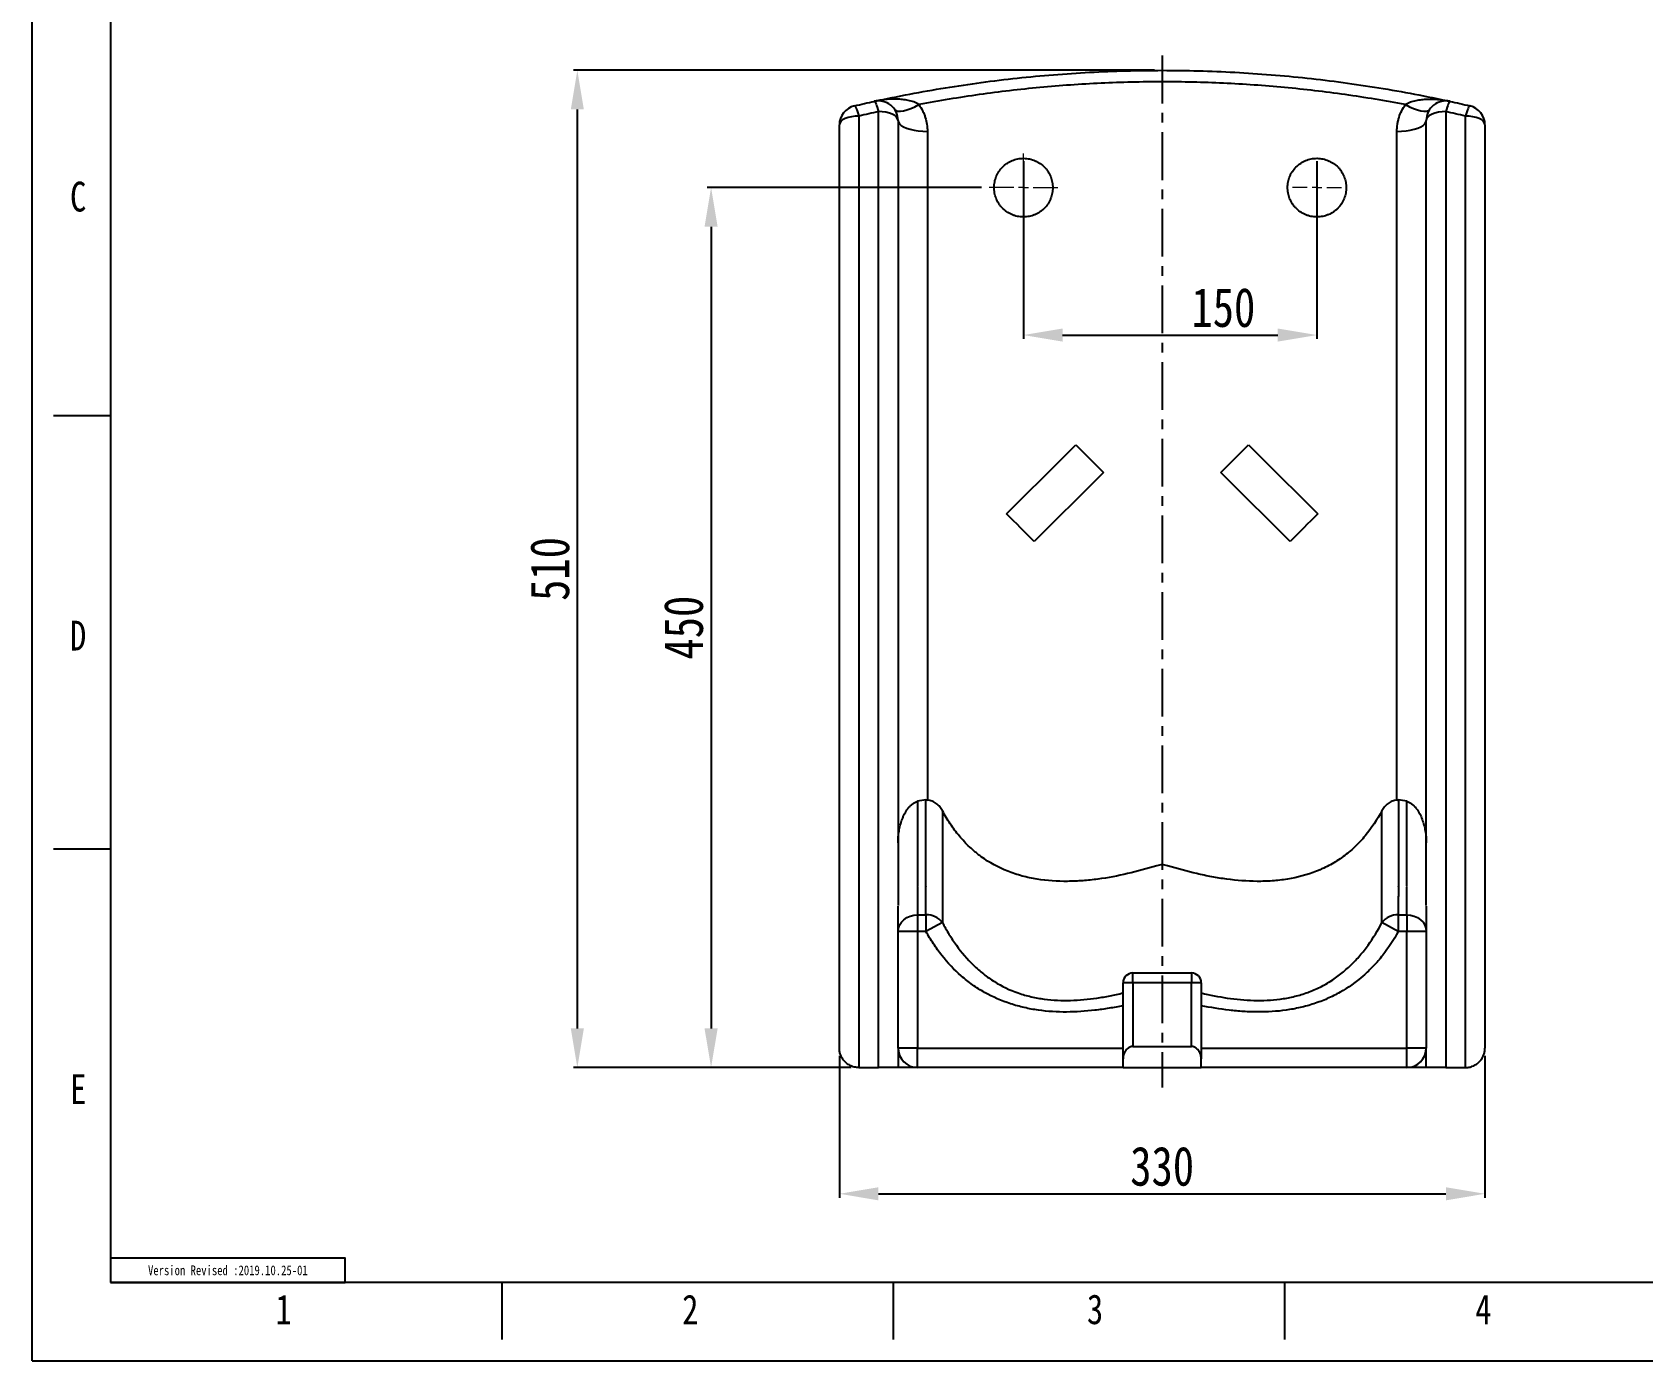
# Model space of a CAD drawing. Header units: millimetres. Extents: x 2895 to 3735, y -389 to 205.
# Drawn here: x 2895.3 to 3306.9, y -389.1 to -49.4 of the extents above; entities that cross this region are included whole.
import ezdxf

# ---------------------------------------------------------------- set-up
doc = ezdxf.new("R2010")
doc.units = ezdxf.units.MM
doc.header["$LTSCALE"] = 32.67
doc.header["$PDMODE"] = 3
doc.header["$PDSIZE"] = 0.3
doc.linetypes.add('CENTER', pattern=[0.6, 0.375, -0.075, 0.075, -0.075])
doc.layers.get('0').update_dxf_attribs({"linetype": 'CONTINUOUS'})
doc.layers.get('Defpoints').update_dxf_attribs({"linetype": 'CONTINUOUS'})
for name, color, linetype in [('______', 1, 'CENTER'), ('FORM', 7, 'CONTINUOUS'), ('TEXT', 2, 'CONTINUOUS')]:
    doc.layers.add(name, color=color, linetype=linetype)
doc.styles.get("Standard").update_dxf_attribs({"font": 'txt', "width": 0.8})
doc.dimstyles.new('DIMSTYLE_1', dxfattribs={"dimtxt": 3.5, "dimasz": 3.5, "dimexe": 1, "dimexo": 1, "dimgap": 1, "dimtad": 1, "dimzin": 0, "dimdsep": 46, "dimtxsty": 'Standard', "dimcen": 0, "dimclrd": 5, "dimclre": 5, "dimazin": 0, "dimtp": 0.3, "dimtm": 0.3, "dimtfac": 1, "dimtofl": 0, "dimtmove": 0, "dimatfit": 3, "dimfxl": 0, "dimtolj": 1, "dimtzin": 0, "dimarcsym": 0})

# ---------------------------------------------------------------- blocks, each defined once
blk = doc.blocks.new('SW_CENTERMARKSYMBOL_0')
at = {"color": 0, "linetype": 'Continuous', "lineweight": 0}
for p, q in [((0, 0.5), (0, 1.25)), ((-0.5, 0), (-1.25, 0)), ((0, 0), (-0.25, 0)), ((0, 0), (0, 0.25)), ((0, 0), (0, -0.25)), ((0, 0), (0.25, 0)), ((0.5, 0), (1.25, 0)), ((0, -0.5), (0, -1.25))]:
    blk.add_line(p, q, dxfattribs=at)
blk = doc.blocks.new('SW_CENTERMARKSYMBOL_1')
at = {"color": 0, "linetype": 'Continuous', "lineweight": 0}
for p, q in [((0, 0.5), (0, 1.75)), ((-0.5, 0), (-1.75, 0)), ((0, 0), (-0.25, 0)), ((0, 0), (0, 0.25)), ((0, 0), (0, -0.25)), ((0, 0), (0.25, 0)), ((0.5, 0), (1.75, 0)), ((0, -0.5), (0, -1.75))]:
    blk.add_line(p, q, dxfattribs=at)
blk = doc.blocks.new('*D209')
at = {"color": 3, "lineweight": -2}
for p, q in [((3182.07, -59.14), (3033.61, -59.14)), ((3034.61, -304.14), (3034.61, -69.14)), ((3104.57, -314.14), (3033.61, -314.14))]:
    blk.add_line(p, q, dxfattribs=at)
at = {"color": 3}
for points in [[(3032.94, -69.14), (3036.28, -69.14), (3034.61, -59.14)], [(3032.94, -304.14), (3036.28, -304.14), (3034.61, -314.14)]]:
    blk.add_solid(points, dxfattribs=at)
at = {"layer": 'Defpoints', "color": 0}
for p in [(3034.61, -59.14), (3184.07, -59.14), (3106.57, -314.14)]:
    blk.add_point(p, dxfattribs=at)
at = {"color": 3, "insert": (3027.61, -186.64), "char_height": 10, "attachment_point": 5, "rotation": 90}
blk.add_mtext('\\A1;510', dxfattribs=at)
blk = doc.blocks.new('*D210')
at = {"color": 3, "lineweight": -2}
for p, q in [((3101.57, -311.14), (3101.57, -347.41)), ((3266.57, -311.14), (3266.57, -347.41)), ((3111.57, -346.41), (3256.57, -346.41))]:
    blk.add_line(p, q, dxfattribs=at)
at = {"color": 3}
for points in [[(3111.57, -344.74), (3111.57, -348.08), (3101.57, -346.41)], [(3256.57, -344.74), (3256.57, -348.08), (3266.57, -346.41)]]:
    blk.add_solid(points, dxfattribs=at)
at = {"layer": 'Defpoints', "color": 0}
for p in [(3101.57, -309.14), (3266.57, -309.14), (3266.57, -346.41)]:
    blk.add_point(p, dxfattribs=at)
at = {"color": 3, "insert": (3184.07, -339.41), "char_height": 10, "attachment_point": 5}
blk.add_mtext('\\A1;330', dxfattribs=at)
blk = doc.blocks.new('*D212')
at = {"color": 3, "lineweight": -2}
for p, q in [((3148.62, -82.39), (3148.62, -127.83)), ((3223.62, -82.39), (3223.62, -127.83)), ((3158.62, -126.83), (3213.62, -126.83))]:
    blk.add_line(p, q, dxfattribs=at)
at = {"color": 3}
for points in [[(3158.62, -125.16), (3158.62, -128.5), (3148.62, -126.83)], [(3213.62, -125.16), (3213.62, -128.5), (3223.62, -126.83)]]:
    blk.add_solid(points, dxfattribs=at)
at = {"layer": 'Defpoints', "color": 0}
for p in [(3148.62, -80.39), (3223.62, -80.39), (3223.62, -126.83)]:
    blk.add_point(p, dxfattribs=at)
at = {"color": 3, "insert": (3199.71, -119.83), "char_height": 10, "attachment_point": 5}
blk.add_mtext('\\A1;150', dxfattribs=at)
blk = doc.blocks.new('*D213')
at = {"color": 3, "lineweight": -2}
for p, q in [((3137.87, -89.14), (3067.79, -89.14)), ((3068.79, -99.14), (3068.79, -304.14)), ((3104.57, -314.14), (3067.79, -314.14))]:
    blk.add_line(p, q, dxfattribs=at)
at = {"color": 3}
for points in [[(3067.12, -99.14), (3070.46, -99.14), (3068.79, -89.14)], [(3067.12, -304.14), (3070.46, -304.14), (3068.79, -314.14)]]:
    blk.add_solid(points, dxfattribs=at)
at = {"layer": 'Defpoints', "color": 0}
for p in [(3139.87, -89.14), (3068.79, -314.14), (3106.57, -314.14)]:
    blk.add_point(p, dxfattribs=at)
at = {"color": 3, "insert": (3061.79, -201.64), "char_height": 10, "attachment_point": 5, "rotation": 90}
blk.add_mtext('\\A1;450', dxfattribs=at)

msp = doc.modelspace()

# ---------------------------------------------------------------- linework, layer by layer
at = {"color": 7, "linetype": 'Continuous'}
for p, q in [((2895.3, -389.11), (2895.3, 204.89)), ((2915.3, 184.89), (2915.3, -369.11)), ((2915.3, -147.51), (2900.76, -147.51)), ((2915.3, -258.31), (2900.76, -258.31)), ((3015.3, -369.11), (3015.3, -383.65)), ((3115.3, -369.11), (3115.3, -383.65)), ((3215.3, -369.11), (3215.3, -383.65)), ((2895.3, -389.11), (3735.3, -389.11))]:
    msp.add_line(p, q, dxfattribs=at)
at = {"color": 7, "linetype": 'Continuous', "lineweight": 25}
for p, q in [((3111.57, -314.14), (3111.57, -69.7)), ((3256.57, -69.7), (3256.57, -314.14)), ((3101.57, -309.14), (3101.57, -73.08)), ((3106.57, -70.84), (3106.57, -314.14)), ((3116.57, -71.95), (3116.57, -272.7)), ((3251.57, -272.69), (3251.57, -71.95)), ((3261.57, -314.14), (3261.57, -70.84)), ((3266.57, -73.08), (3266.57, -309.14)), ((3121.57, -275.08), (3121.57, -279.35)), ((3121.57, -275.08), (3123.71, -275.08)), ((3123.71, -275.08), (3123.71, -279.35)), ((3244.42, -275.08), (3246.57, -275.08)), ((3244.42, -275.08), (3244.42, -279.35)), ((3246.57, -275.08), (3246.57, -279.35)), ((3121.57, -279.35), (3116.57, -279.35)), ((3116.57, -309.14), (3116.57, -279.35)), ((3123.71, -279.35), (3121.57, -279.35)), ((3121.57, -279.35), (3121.57, -309.14)), ((3127.91, -277.04), (3123.71, -279.35)), ((3244.42, -279.35), (3240.22, -277.04)), ((3246.57, -279.35), (3244.42, -279.35)), ((3251.57, -279.35), (3246.57, -279.35)), ((3246.57, -309.14), (3246.57, -279.35)), ((3251.57, -279.35), (3251.57, -309.14)), ((3176.57, -292.45), (3176.57, -289.95)), ((3176.57, -289.95), (3191.57, -289.95)), ((3191.57, -289.95), (3191.57, -292.45)), ((3174.07, -311.89), (3174.07, -292.45)), ((3176.57, -292.45), (3174.07, -292.45)), ((3191.57, -292.45), (3176.57, -292.45)), ((3176.57, -292.45), (3176.57, -308.75)), ((3194.07, -292.45), (3191.57, -292.45)), ((3191.57, -308.75), (3191.57, -292.45)), ((3194.07, -292.45), (3194.07, -311.89)), ((3121.57, -309.14), (3116.57, -309.14)), ((3116.57, -309.14), (3116.57, -314.14)), ((3121.57, -314.14), (3121.57, -309.14)), ((3121.57, -309.14), (3174.07, -309.14)), ((3174.07, -314.14), (3174.07, -311.89)), ((3176.57, -308.75), (3191.57, -308.75)), ((3194.07, -309.14), (3246.57, -309.14)), ((3194.07, -314.14), (3194.07, -311.89)), ((3251.57, -309.14), (3246.57, -309.14)), ((3246.57, -314.14), (3246.57, -309.14)), ((3251.57, -314.14), (3251.57, -309.14)), ((3106.57, -314.14), (3111.57, -314.14)), ((3174.07, -314.14), (3121.57, -314.14)), ((3174.07, -314.14), (3194.07, -314.14)), ((3246.57, -314.14), (3194.07, -314.14)), ((3256.57, -314.14), (3261.57, -314.14))]:
    msp.add_line(p, q, dxfattribs=at)
at = {"linetype": 'Continuous'}
msp.add_line((3715.3, -369.11), (2915.3, -369.11), dxfattribs=at)
at = {"color": 7, "linetype": 'Continuous', "lineweight": 25, "flags": 128}
for points in [[(3105.43, -68.21), (3105.52, -68.24), (3105.63, -68.37), (3105.75, -68.58), (3105.9, -68.89), (3106.05, -69.27), (3106.22, -69.73), (3106.39, -70.26), (3106.57, -70.84)], [(3110.5, -67.07), (3110.59, -67.1), (3110.69, -67.22), (3110.81, -67.44), (3110.94, -67.75), (3111.09, -68.13), (3111.24, -68.59), (3111.4, -69.12), (3111.57, -69.7)], [(3116.57, -71.95), (3116.47, -71.51), (3116.19, -71.09), (3115.73, -70.7), (3115.1, -70.36), (3114.35, -70.08), (3113.48, -69.87), (3112.54, -69.74), (3111.57, -69.7)], [(3115.7, -69.14), (3116.03, -69.43), (3116.52, -69.59), (3117.16, -69.62), (3117.94, -69.52), (3118.83, -69.28), (3119.81, -68.93), (3120.84, -68.46), (3121.91, -67.89)], [(3246.23, -67.89), (3247.29, -68.46), (3248.33, -68.93), (3249.31, -69.28), (3250.2, -69.52), (3250.97, -69.62), (3251.62, -69.59), (3252.11, -69.43), (3252.43, -69.14)], [(3256.57, -69.7), (3255.59, -69.74), (3254.65, -69.87), (3253.79, -70.08), (3253.03, -70.36), (3252.41, -70.7), (3251.95, -71.09), (3251.66, -71.51), (3251.57, -71.95)], [(3257.63, -67.07), (3257.55, -67.1), (3257.45, -67.22), (3257.33, -67.44), (3257.2, -67.75), (3257.05, -68.13), (3256.89, -68.59), (3256.73, -69.12), (3256.57, -69.7)], [(3262.71, -68.21), (3262.62, -68.24), (3262.51, -68.37), (3262.38, -68.58), (3262.24, -68.89), (3262.08, -69.27), (3261.92, -69.73), (3261.74, -70.26), (3261.57, -70.84)], [(3106.57, -70.84), (3105.59, -70.88), (3104.65, -71.01), (3103.79, -71.21), (3103.03, -71.49), (3102.41, -71.83), (3101.95, -72.22), (3101.66, -72.64), (3101.57, -73.08)], [(3116.57, -71.95), (3116.66, -72.39), (3116.93, -72.82), (3117.39, -73.23), (3118, -73.6), (3118.76, -73.94), (3119.66, -74.22), (3120.66, -74.45), (3121.75, -74.62), (3122.89, -74.73), (3124.07, -74.76)], [(3244.07, -74.76), (3245.24, -74.73), (3246.39, -74.62), (3247.47, -74.45), (3248.48, -74.22), (3249.37, -73.94), (3250.14, -73.6), (3250.75, -73.23), (3251.2, -72.82), (3251.48, -72.39), (3251.57, -71.95)], [(3266.57, -73.08), (3266.47, -72.64), (3266.19, -72.22), (3265.73, -71.83), (3265.1, -71.49), (3264.35, -71.21), (3263.48, -71.01), (3262.54, -70.88), (3261.57, -70.84)], [(3116.57, -279.35), (3116.66, -278.52), (3116.95, -277.72), (3117.41, -276.98), (3118.03, -276.33), (3118.79, -275.8), (3119.65, -275.41), (3120.59, -275.16), (3121.57, -275.08)], [(3246.57, -275.08), (3247.54, -275.16), (3248.48, -275.41), (3249.35, -275.8), (3250.1, -276.33), (3250.73, -276.98), (3251.19, -277.72), (3251.47, -278.52), (3251.57, -279.35)]]:
    msp.add_lwpolyline(points, dxfattribs=at)
at = {"color": 7, "linetype": 'Continuous', "lineweight": 25}
for centre, radius, start, end in [((3106.57, -73.08), 5, 103.1636, 180), ((3111.57, -71.95), 5, 0, 102.3005), ((3256.57, -71.95), 5, 77.6995, 180), ((3261.57, -73.08), 5, 0, 76.8364), ((3123.82, -280.33), 5.25, 38.8408, 91.2131), ((3244.31, -280.33), 5.25, 88.7869, 141.1592), ((3176.57, -292.45), 2.5, 90, 180), ((3191.57, -292.45), 2.5, 0, 90), ((3121.57, -309.14), 5, 180, 270), ((3246.57, -309.14), 5, 270, 0)]:
    msp.add_arc(centre, radius, start, end, dxfattribs=at)
for points, knots in [([(3110.5, -67.07), (3116.53, -65.75), (3122.59, -64.6), (3131.74, -63.11), (3134.79, -62.66), (3140.91, -61.83), (3147.04, -61.09), (3153.2, -60.51), (3159.36, -60.01), (3162.45, -59.8), (3171.72, -59.3), (3177.9, -59.14), (3187.18, -59.14), (3190.27, -59.18), (3196.45, -59.35), (3199.55, -59.47), (3208.81, -59.97), (3214.97, -60.47), (3227.24, -61.79), (3233.35, -62.62), (3242.49, -64.1), (3245.53, -64.64), (3251.6, -65.79), (3254.62, -66.41), (3257.63, -67.07)], [0, 0, 0, 0, 0.125, 0.125, 0.1875, 0.1875, 0.25, 0.3125, 0.3125, 0.375, 0.375, 0.5, 0.5, 0.5625, 0.5625, 0.625, 0.625, 0.75, 0.75, 0.875, 0.875, 0.9375, 0.9375, 1, 1, 1, 1]), ([(3246.23, -67.89), (3243.67, -67.41), (3241.11, -66.95), (3235.97, -66.11), (3233.4, -65.72), (3225.68, -64.63), (3220.51, -64.02), (3210.14, -63.05), (3204.95, -62.69), (3197.12, -62.32), (3194.52, -62.23), (3189.3, -62.11), (3186.69, -62.08), (3178.87, -62.08), (3173.66, -62.2), (3165.84, -62.56), (3163.23, -62.71), (3158.03, -63.08), (3155.43, -63.29), (3147.65, -64.02), (3142.48, -64.63), (3132.16, -66.08), (3127.02, -66.92), (3121.91, -67.89)], [0, 0, 0, 0, 0.0625, 0.0625, 0.125, 0.125, 0.25, 0.25, 0.375, 0.375, 0.4375, 0.4375, 0.5, 0.5, 0.625, 0.625, 0.6875, 0.6875, 0.75, 0.75, 0.875, 0.875, 1, 1, 1, 1]), ([(3121.91, -67.89), (3121.7, -67.75), (3121.48, -67.63), (3121.04, -67.42), (3120.81, -67.32), (3120.35, -67.15), (3120.12, -67.08), (3119.65, -66.94), (3119.41, -66.89), (3118.69, -66.73), (3118.21, -66.66), (3117.24, -66.55), (3116.76, -66.52), (3115.79, -66.49), (3115.3, -66.49), (3114.33, -66.53), (3113.85, -66.56), (3112.89, -66.66), (3112.41, -66.72), (3111.69, -66.83), (3111.45, -66.88), (3111.1, -66.94), (3110.98, -66.97), (3110.74, -67.01), (3110.62, -67.04), (3110.5, -67.07)], [0, 0, 0, 0, 0.0625, 0.0625, 0.125, 0.125, 0.1875, 0.1875, 0.25, 0.25, 0.375, 0.375, 0.5, 0.5, 0.625, 0.625, 0.75, 0.75, 0.875, 0.875, 0.9375, 0.9375, 0.96875, 0.96875, 1, 1, 1, 1]), ([(3121.91, -67.89), (3122.26, -68.4), (3122.57, -68.93), (3122.98, -69.76), (3123.1, -70.04), (3123.33, -70.61), (3123.43, -70.9), (3123.7, -71.77), (3123.84, -72.35), (3124.02, -73.54), (3124.07, -74.15), (3124.07, -74.76)], [0, 0, 0, 0, 0.25, 0.25, 0.375, 0.375, 0.5, 0.5, 0.75, 0.75, 1, 1, 1, 1]), ([(3244.07, -74.76), (3244.07, -74.15), (3244.11, -73.54), (3244.25, -72.64), (3244.31, -72.34), (3244.45, -71.75), (3244.53, -71.45), (3244.8, -70.58), (3245.03, -70.02), (3245.56, -68.93), (3245.87, -68.4), (3246.23, -67.89)], [0, 0, 0, 0, 0.25, 0.25, 0.375, 0.375, 0.5, 0.5, 0.75, 0.75, 1, 1, 1, 1]), ([(3246.23, -67.89), (3246.44, -67.75), (3246.66, -67.63), (3247.1, -67.42), (3247.33, -67.32), (3247.79, -67.15), (3248.02, -67.08), (3248.49, -66.94), (3248.73, -66.89), (3249.45, -66.73), (3249.93, -66.66), (3250.89, -66.55), (3251.38, -66.52), (3252.35, -66.49), (3252.83, -66.49), (3253.8, -66.53), (3254.28, -66.56), (3255.25, -66.66), (3255.73, -66.72), (3256.44, -66.83), (3256.68, -66.88), (3257.04, -66.94), (3257.16, -66.97), (3257.4, -67.01), (3257.52, -67.04), (3257.63, -67.07)], [0, 0, 0, 0, 0.0625, 0.0625, 0.125, 0.125, 0.1875, 0.1875, 0.25, 0.25, 0.375, 0.375, 0.5, 0.5, 0.625, 0.625, 0.75, 0.75, 0.875, 0.875, 0.9375, 0.9375, 0.96875, 0.96875, 1, 1, 1, 1]), ([(3124.07, -74.76), (3124.07, -77.42), (3124.07, -90.57), (3124.07, -114.78), (3124.07, -147.85), (3124.07, -181.44), (3124.07, -214.2), (3124.07, -235.6), (3124.07, -245.72)], [0.261479, 0.261479, 0.261479, 0.261479, 0.2933367, 0.4183367, 0.5433367, 0.6683367, 0.7933367, 0.9068577, 0.9068577, 0.9068577, 0.9068577]), ([(3244.07, -245.72), (3244.07, -235.6), (3244.07, -214.2), (3244.07, -181.44), (3244.07, -147.85), (3244.07, -114.78), (3244.07, -90.57), (3244.07, -77.42), (3244.07, -74.76)], [0.261479, 0.261479, 0.261479, 0.261479, 0.375, 0.5, 0.625, 0.75, 0.875, 0.9068577, 0.9068577, 0.9068577, 0.9068577]), ([(3156.12, -89.14), (3156.12, -88.66), (3156.07, -88.18), (3155.94, -87.49), (3155.88, -87.25), (3155.75, -86.8), (3155.67, -86.57), (3155.4, -85.9), (3155.18, -85.47), (3154.79, -84.87), (3154.65, -84.67), (3154.35, -84.29), (3154.18, -84.1), (3153.67, -83.57), (3153.3, -83.26), (3152.69, -82.84), (3152.48, -82.71), (3152.05, -82.46), (3151.82, -82.35), (3151.13, -82.05), (3150.66, -81.9), (3149.92, -81.75), (3149.66, -81.71), (3149.16, -81.65), (3148.66, -81.63), (3148.15, -81.65), (3147.65, -81.7), (3147.4, -81.73), (3146.65, -81.88), (3146.17, -82.03), (3145.48, -82.32), (3145.25, -82.43), (3144.81, -82.67), (3144.6, -82.8), (3143.99, -83.22), (3143.61, -83.53), (3142.92, -84.24), (3142.62, -84.62), (3142.22, -85.22), (3142.1, -85.43), (3141.87, -85.85), (3141.77, -86.08), (3141.5, -86.74), (3141.36, -87.2), (3141.22, -87.9), (3141.18, -88.14), (3141.13, -88.61), (3141.12, -88.85), (3141.12, -89.57), (3141.16, -90.04), (3141.29, -90.75), (3141.35, -90.98), (3141.48, -91.44), (3141.56, -91.67), (3141.82, -92.34), (3142.04, -92.77), (3142.43, -93.39), (3142.58, -93.59), (3142.88, -93.97), (3143.04, -94.16), (3143.55, -94.68), (3143.92, -95.01), (3144.75, -95.58), (3145.18, -95.82), (3145.87, -96.12), (3146.1, -96.21), (3146.58, -96.36), (3146.83, -96.43), (3147.57, -96.58), (3148.07, -96.64), (3148.83, -96.64), (3149.09, -96.63), (3149.59, -96.58), (3149.84, -96.54), (3150.34, -96.44), (3150.58, -96.38), (3151.06, -96.24), (3151.3, -96.15), (3152, -95.85), (3152.43, -95.62), (3153.05, -95.2), (3153.25, -95.05), (3153.63, -94.73), (3153.81, -94.56), (3154.33, -94.03), (3154.63, -93.65), (3155.03, -93.04), (3155.16, -92.82), (3155.38, -92.39), (3155.48, -92.17), (3155.66, -91.73), (3155.74, -91.5), (3155.88, -91.04), (3155.94, -90.81), (3156.07, -90.1), (3156.12, -89.62), (3156.12, -89.14)], [0, 0, 0, 0, 0.03125, 0.03125, 0.046875, 0.046875, 0.0625, 0.0625, 0.09375, 0.09375, 0.109375, 0.109375, 0.125, 0.125, 0.15625, 0.15625, 0.171875, 0.171875, 0.1875, 0.1875, 0.21875, 0.21875, 0.234375, 0.234375, 0.25, 0.265625, 0.265625, 0.28125, 0.28125, 0.3125, 0.3125, 0.328125, 0.328125, 0.34375, 0.34375, 0.375, 0.375, 0.40625, 0.40625, 0.421875, 0.421875, 0.4375, 0.4375, 0.46875, 0.46875, 0.484375, 0.484375, 0.5, 0.5, 0.53125, 0.53125, 0.546875, 0.546875, 0.5625, 0.5625, 0.59375, 0.59375, 0.609375, 0.609375, 0.625, 0.625, 0.65625, 0.65625, 0.6875, 0.6875, 0.703125, 0.703125, 0.71875, 0.71875, 0.75, 0.75, 0.765625, 0.765625, 0.78125, 0.78125, 0.796875, 0.796875, 0.8125, 0.8125, 0.84375, 0.84375, 0.859375, 0.859375, 0.875, 0.875, 0.90625, 0.90625, 0.921875, 0.921875, 0.9375, 0.9375, 0.953125, 0.953125, 0.96875, 0.96875, 1, 1, 1, 1]), ([(3231.12, -89.14), (3231.12, -88.66), (3231.07, -88.18), (3230.94, -87.49), (3230.88, -87.25), (3230.75, -86.8), (3230.67, -86.57), (3230.4, -85.9), (3230.18, -85.47), (3229.79, -84.87), (3229.65, -84.67), (3229.35, -84.29), (3229.18, -84.1), (3228.67, -83.57), (3228.3, -83.26), (3227.69, -82.84), (3227.48, -82.71), (3227.05, -82.46), (3226.82, -82.35), (3226.13, -82.05), (3225.66, -81.9), (3224.92, -81.75), (3224.66, -81.71), (3224.16, -81.65), (3223.66, -81.63), (3223.15, -81.65), (3222.65, -81.7), (3222.4, -81.73), (3221.65, -81.88), (3221.17, -82.03), (3220.48, -82.32), (3220.25, -82.43), (3219.81, -82.67), (3219.6, -82.8), (3218.99, -83.22), (3218.61, -83.53), (3217.92, -84.24), (3217.62, -84.62), (3217.22, -85.22), (3217.1, -85.43), (3216.87, -85.85), (3216.77, -86.08), (3216.5, -86.74), (3216.36, -87.2), (3216.22, -87.9), (3216.18, -88.14), (3216.13, -88.61), (3216.12, -88.85), (3216.12, -89.57), (3216.16, -90.04), (3216.29, -90.75), (3216.35, -90.98), (3216.48, -91.44), (3216.56, -91.67), (3216.82, -92.34), (3217.04, -92.77), (3217.43, -93.39), (3217.58, -93.59), (3217.88, -93.97), (3218.04, -94.16), (3218.55, -94.68), (3218.92, -95.01), (3219.75, -95.58), (3220.18, -95.82), (3220.87, -96.12), (3221.1, -96.21), (3221.58, -96.36), (3221.83, -96.43), (3222.57, -96.58), (3223.07, -96.64), (3223.83, -96.64), (3224.09, -96.63), (3224.59, -96.58), (3224.84, -96.54), (3225.34, -96.44), (3225.58, -96.38), (3226.06, -96.24), (3226.3, -96.15), (3227, -95.85), (3227.43, -95.62), (3228.05, -95.2), (3228.25, -95.05), (3228.63, -94.73), (3228.81, -94.56), (3229.33, -94.03), (3229.63, -93.65), (3230.03, -93.04), (3230.16, -92.82), (3230.38, -92.39), (3230.48, -92.17), (3230.66, -91.73), (3230.74, -91.5), (3230.88, -91.04), (3230.94, -90.81), (3231.07, -90.1), (3231.12, -89.62), (3231.12, -89.14)], [0, 0, 0, 0, 0.03125, 0.03125, 0.046875, 0.046875, 0.0625, 0.0625, 0.09375, 0.09375, 0.109375, 0.109375, 0.125, 0.125, 0.15625, 0.15625, 0.171875, 0.171875, 0.1875, 0.1875, 0.21875, 0.21875, 0.234375, 0.234375, 0.25, 0.265625, 0.265625, 0.28125, 0.28125, 0.3125, 0.3125, 0.328125, 0.328125, 0.34375, 0.34375, 0.375, 0.375, 0.40625, 0.40625, 0.421875, 0.421875, 0.4375, 0.4375, 0.46875, 0.46875, 0.484375, 0.484375, 0.5, 0.5, 0.53125, 0.53125, 0.546875, 0.546875, 0.5625, 0.5625, 0.59375, 0.59375, 0.609375, 0.609375, 0.625, 0.625, 0.65625, 0.65625, 0.6875, 0.6875, 0.703125, 0.703125, 0.71875, 0.71875, 0.75, 0.75, 0.765625, 0.765625, 0.78125, 0.78125, 0.796875, 0.796875, 0.8125, 0.8125, 0.84375, 0.84375, 0.859375, 0.859375, 0.875, 0.875, 0.90625, 0.90625, 0.921875, 0.921875, 0.9375, 0.9375, 0.953125, 0.953125, 0.96875, 0.96875, 1, 1, 1, 1]), ([(3116.57, -256.63), (3116.57, -256.57), (3116.57, -256.51), (3116.57, -256.38), (3116.57, -256.19), (3116.58, -256), (3116.6, -255.62), (3116.61, -255.37), (3116.68, -254.61), (3116.74, -254.11), (3116.91, -253.12), (3117.02, -252.63), (3117.28, -251.65), (3117.44, -251.16), (3117.71, -250.44), (3117.81, -250.2), (3118.02, -249.72), (3118.13, -249.49), (3118.49, -248.8), (3118.76, -248.36), (3119.23, -247.73), (3119.4, -247.53), (3119.76, -247.14), (3119.96, -246.96), (3120.37, -246.63), (3120.59, -246.47), (3121.06, -246.22), (3121.3, -246.11), (3121.57, -246.04)], [0, 0, 0, 0, 0.015625, 0.015625, 0.03125, 0.0625, 0.0625, 0.125, 0.125, 0.25, 0.25, 0.375, 0.375, 0.5, 0.5, 0.5625, 0.5625, 0.625, 0.625, 0.75, 0.75, 0.8125, 0.8125, 0.875, 0.875, 0.9375, 0.9375, 1, 1, 1, 1]), ([(3121.57, -246.04), (3121.57, -246.56), (3121.57, -248.81), (3121.57, -252.51), (3121.57, -256.34), (3121.57, -259.33), (3121.57, -261.64), (3121.57, -263.97), (3121.57, -266.12), (3121.57, -267.19), (3121.57, -267.7)], [0, 0, 0, 0, 0.04791, 0.206707, 0.365503, 0.474485, 0.583557, 0.69254, 0.851411, 1, 1, 1, 1]), ([(3123.69, -267.89), (3123.69, -267.52), (3123.69, -266.83), (3123.69, -265.3), (3123.69, -263.56), (3123.69, -261.29), (3123.69, -258.38), (3123.69, -254.69), (3123.69, -250.51), (3123.69, -247.31), (3123.69, -245.71)], [0, 0, 0, 0, 0.116362, 0.221862, 0.327448, 0.432947, 0.573001, 0.713054, 0.856527, 1, 1, 1, 1]), ([(3127.93, -248.47), (3127.73, -248.11), (3127.51, -247.77), (3127.11, -247.3), (3126.97, -247.15), (3126.67, -246.86), (3126.51, -246.73), (3126.01, -246.36), (3125.66, -246.16), (3125.08, -245.93), (3124.88, -245.87), (3124.48, -245.77), (3124.27, -245.74), (3124.07, -245.72)], [0, 0, 0, 0, 0.25, 0.25, 0.375, 0.375, 0.5, 0.5, 0.75, 0.75, 0.875, 0.875, 1, 1, 1, 1]), ([(3244.07, -245.72), (3243.86, -245.74), (3243.66, -245.77), (3243.26, -245.87), (3243.06, -245.93), (3242.48, -246.16), (3242.13, -246.36), (3241.63, -246.73), (3241.47, -246.86), (3241.17, -247.15), (3241.03, -247.3), (3240.77, -247.61), (3240.64, -247.77), (3240.41, -248.12), (3240.3, -248.29), (3240.21, -248.47)], [0, 0, 0, 0, 0.125, 0.125, 0.25, 0.25, 0.5, 0.5, 0.625, 0.625, 0.75, 0.75, 0.875, 0.875, 1, 1, 1, 1]), ([(3244.45, -245.71), (3244.45, -247.27), (3244.45, -250.4), (3244.45, -254.56), (3244.45, -258.31), (3244.45, -261.63), (3244.45, -264.46), (3244.45, -266.44), (3244.45, -267.52), (3244.45, -267.84), (3244.45, -267.87)], [0, 0, 0, 0, 0.140895, 0.281791, 0.426135, 0.57048, 0.725202, 0.879925, 0.986064, 1, 1, 1, 1]), ([(3246.57, -246.04), (3246.7, -246.08), (3246.83, -246.12), (3247.08, -246.22), (3247.2, -246.28), (3247.55, -246.48), (3247.77, -246.63), (3248.18, -246.96), (3248.37, -247.15), (3248.73, -247.53), (3248.9, -247.73), (3249.37, -248.35), (3249.64, -248.79), (3250.12, -249.71), (3250.33, -250.18), (3250.69, -251.14), (3250.84, -251.62), (3251.11, -252.6), (3251.22, -253.1), (3251.39, -254.1), (3251.46, -254.61), (3251.52, -255.37), (3251.54, -255.62), (3251.56, -256), (3251.56, -256.13), (3251.57, -256.38), (3251.57, -256.51), (3251.57, -256.63)], [0, 0, 0, 0, 0.03125, 0.03125, 0.0625, 0.0625, 0.125, 0.125, 0.1875, 0.1875, 0.25, 0.25, 0.375, 0.375, 0.5, 0.5, 0.625, 0.625, 0.75, 0.75, 0.875, 0.875, 0.9375, 0.9375, 0.96875, 0.96875, 1, 1, 1, 1]), ([(3246.57, -267.7), (3246.57, -267.22), (3246.57, -266.2), (3246.57, -263.82), (3246.57, -260.79), (3246.57, -257.53), (3246.57, -254.26), (3246.57, -251.15), (3246.57, -248.38), (3246.57, -246.62), (3246.57, -246.04)], [0, 0, 0, 0, 0.141819, 0.303479, 0.46207, 0.620658, 0.729492, 0.838417, 0.94725, 1, 1, 1, 1]), ([(3182.7, -262.52), (3180.23, -263.28), (3177.74, -263.97), (3172.72, -265.13), (3170.19, -265.6), (3166.35, -266.12), (3165.07, -266.26), (3163.13, -266.4), (3162.48, -266.44), (3161.18, -266.5), (3160.53, -266.51), (3157.27, -266.54), (3154.68, -266.38), (3151.48, -265.86), (3150.84, -265.74), (3149.57, -265.47), (3148.93, -265.32), (3147.04, -264.81), (3145.81, -264.4), (3142.22, -262.98), (3139.96, -261.76), (3137.59, -260.03), (3137.33, -259.83), (3136.82, -259.43), (3136.57, -259.23), (3135.82, -258.61), (3135.34, -258.18), (3133.94, -256.86), (3133.06, -255.92), (3131.82, -254.44), (3131.42, -253.93), (3130.65, -252.89), (3130.28, -252.36), (3129.2, -250.74), (3128.54, -249.62), (3127.93, -248.47)], [0, 0, 0, 0, 0.125, 0.125, 0.25, 0.25, 0.3125, 0.3125, 0.34375, 0.34375, 0.375, 0.375, 0.5, 0.5, 0.53125, 0.53125, 0.5625, 0.5625, 0.625, 0.625, 0.75, 0.75, 0.765625, 0.765625, 0.78125, 0.78125, 0.8125, 0.8125, 0.875, 0.875, 0.90625, 0.90625, 0.9375, 0.9375, 1, 1, 1, 1]), ([(3127.93, -248.47), (3127.93, -249.97), (3127.93, -252.97), (3127.93, -256.96), (3127.93, -260.56), (3127.93, -263.84), (3127.93, -266.68), (3127.93, -268.75), (3127.93, -270.13), (3127.93, -271.01), (3127.93, -271.59), (3127.93, -271.7), (3127.93, -271.75)], [0, 0, 0, 0, 0.105262, 0.210524, 0.318106, 0.425689, 0.547201, 0.668715, 0.752072, 0.835496, 0.918852, 1, 1, 1, 1]), ([(3240.21, -248.47), (3238.99, -250.76), (3237.58, -252.9), (3235.53, -255.37), (3235.11, -255.85), (3234.23, -256.8), (3233.77, -257.26), (3232.36, -258.6), (3231.37, -259.43), (3229.29, -260.94), (3228.21, -261.63), (3226.51, -262.57), (3225.93, -262.86), (3225.05, -263.28), (3224.75, -263.41), (3224.15, -263.67), (3223.85, -263.8), (3221.14, -264.88), (3218.64, -265.54), (3215.42, -266.06), (3214.77, -266.15), (3213.48, -266.3), (3212.83, -266.36), (3210.89, -266.49), (3209.6, -266.53), (3205.73, -266.5), (3203.16, -266.3), (3199.95, -265.87), (3199.31, -265.78), (3198.03, -265.57), (3197.39, -265.46), (3195.47, -265.11), (3194.2, -264.84), (3190.41, -263.97), (3187.91, -263.28), (3185.43, -262.52)], [0, 0, 0, 0, 0.125, 0.125, 0.15625, 0.15625, 0.1875, 0.1875, 0.25, 0.25, 0.3125, 0.3125, 0.34375, 0.34375, 0.359375, 0.359375, 0.375, 0.375, 0.5, 0.5, 0.53125, 0.53125, 0.5625, 0.5625, 0.625, 0.625, 0.75, 0.75, 0.78125, 0.78125, 0.8125, 0.8125, 0.875, 0.875, 1, 1, 1, 1]), ([(3240.21, -271.74), (3240.21, -271.7), (3240.21, -271.62), (3240.21, -270.88), (3240.21, -269.74), (3240.21, -268.15), (3240.21, -266.13), (3240.21, -263.63), (3240.21, -260.6), (3240.21, -257.01), (3240.21, -253.01), (3240.21, -249.99), (3240.21, -248.47)], [0, 0, 0, 0, 0.095949, 0.192773, 0.289928, 0.387194, 0.484348, 0.58117, 0.685737, 0.790588, 0.895436, 1, 1, 1, 1]), ([(3185.43, -262.52), (3184.99, -262.38), (3184.53, -262.31), (3183.6, -262.31), (3183.15, -262.38), (3182.7, -262.52)], [0, 0, 0, 0, 0.5, 0.5, 1, 1, 1, 1]), ([(3121.57, -267.87), (3121.57, -267.87), (3121.57, -267.83), (3121.57, -267.98), (3121.57, -268.46), (3121.57, -269.32), (3121.57, -270.44), (3121.57, -271.7), (3121.57, -273.22), (3121.57, -274.46), (3121.57, -275.08)], [0, 0, 0, 0, 0.0008159, 0.1703296, 0.3427723, 0.5151337, 0.6348842, 0.7546239, 0.8773097, 1, 1, 1, 1]), ([(3123.71, -275.08), (3123.71, -274.52), (3123.71, -273.39), (3123.71, -271.95), (3123.71, -270.73), (3123.71, -269.55), (3123.71, -268.6), (3123.7, -268.02), (3123.7, -267.84), (3123.7, -267.88), (3123.7, -267.88)], [0, 0, 0, 0, 0.111109, 0.222215, 0.335707, 0.449206, 0.625587, 0.802056, 0.983037, 1, 1, 1, 1]), ([(3127.92, -270.2), (3127.92, -270.19), (3127.92, -270.15), (3127.92, -270.31), (3127.92, -270.84), (3127.91, -271.76), (3127.91, -272.87), (3127.91, -274.02), (3127.91, -275.39), (3127.91, -276.49), (3127.91, -277.04)], [0, 0, 0, 0, 0.010623, 0.18941, 0.371747, 0.553978, 0.664299, 0.774613, 0.887304, 1, 1, 1, 1]), ([(3240.22, -277.04), (3240.22, -276.32), (3240.22, -274.89), (3240.22, -273.23), (3240.22, -271.83), (3240.22, -270.85), (3240.22, -270.33), (3240.22, -270.16), (3240.22, -270.2), (3240.22, -270.2)], [0, 0, 0, 0, 0.148533, 0.297427, 0.44598, 0.62595, 0.806555, 0.987638, 1, 1, 1, 1]), ([(3244.43, -267.88), (3244.43, -267.88), (3244.43, -267.84), (3244.43, -268.01), (3244.43, -268.57), (3244.43, -269.54), (3244.42, -270.71), (3244.42, -271.91), (3244.42, -273.35), (3244.42, -274.5), (3244.42, -275.08)], [0, 0, 0, 0, 0.012936, 0.189898, 0.370393, 0.550792, 0.661915, 0.773031, 0.886514, 1, 1, 1, 1]), ([(3246.57, -275.08), (3246.57, -274.28), (3246.57, -272.71), (3246.57, -270.93), (3246.57, -269.56), (3246.57, -268.62), (3246.57, -268.03), (3246.57, -267.82), (3246.57, -267.88), (3246.57, -267.88)], [0, 0, 0, 0, 0.160383, 0.313032, 0.465701, 0.623818, 0.781993, 0.993322, 1, 1, 1, 1]), ([(3116.57, -279.35), (3116.57, -278.81), (3116.57, -277.72), (3116.57, -276.37), (3116.57, -275.23), (3116.57, -274.2), (3116.57, -273.42), (3116.57, -272.94), (3116.57, -272.9), (3116.57, -272.87)], [0, 0, 0, 0, 0.117621, 0.235237, 0.355793, 0.476362, 0.649571, 0.822869, 1, 1, 1, 1]), ([(3251.57, -272.87), (3251.57, -272.91), (3251.57, -272.97), (3251.57, -273.54), (3251.57, -274.35), (3251.57, -275.57), (3251.57, -277.2), (3251.57, -278.64), (3251.57, -279.35)], [0, 0, 0, 0, 0.229119, 0.380296, 0.53142, 0.687407, 0.843367, 1, 1, 1, 1]), ([(3174.07, -298.31), (3172.88, -298.55), (3171.69, -298.77), (3169.29, -299.17), (3168.08, -299.34), (3164.47, -299.76), (3162.06, -299.92), (3157.25, -299.94), (3154.84, -299.79), (3151.23, -299.29), (3150.02, -299.07), (3148.24, -298.66), (3147.64, -298.51), (3146.47, -298.19), (3145.88, -298.01), (3143, -297.07), (3140.79, -296.1), (3138.16, -294.61), (3137.64, -294.3), (3136.61, -293.65), (3136.1, -293.31), (3134.6, -292.25), (3133.65, -291.5), (3130.91, -289.12), (3129.25, -287.37), (3127.37, -284.98), (3127, -284.49), (3126.28, -283.5), (3125.94, -283), (3124.93, -281.47), (3124.3, -280.42), (3123.71, -279.35)], [0, 0, 0, 0, 0.0625, 0.0625, 0.125, 0.125, 0.25, 0.25, 0.375, 0.375, 0.4375, 0.4375, 0.46875, 0.46875, 0.5, 0.5, 0.625, 0.625, 0.65625, 0.65625, 0.6875, 0.6875, 0.75, 0.75, 0.875, 0.875, 0.90625, 0.90625, 0.9375, 0.9375, 1, 1, 1, 1]), ([(3127.91, -277.04), (3128.44, -278.05), (3128.99, -279.04), (3129.88, -280.49), (3130.18, -280.97), (3130.81, -281.91), (3131.14, -282.38), (3132.79, -284.68), (3134.25, -286.39), (3136.27, -288.35), (3136.69, -288.74), (3137.54, -289.48), (3137.97, -289.85), (3139.32, -290.91), (3140.24, -291.56), (3143.1, -293.35), (3145.13, -294.32), (3147.82, -295.25), (3148.37, -295.42), (3149.47, -295.74), (3150.02, -295.88), (3151.13, -296.14), (3151.69, -296.26), (3152.82, -296.46), (3153.38, -296.55), (3156.18, -296.92), (3158.42, -297.01), (3162.91, -296.9), (3165.15, -296.69), (3167.96, -296.28), (3168.52, -296.19), (3169.64, -295.99), (3170.19, -295.89), (3171.86, -295.56), (3172.97, -295.32), (3174.07, -295.05)], [0, 0, 0, 0, 0.0625, 0.0625, 0.09375, 0.09375, 0.125, 0.125, 0.25, 0.25, 0.28125, 0.28125, 0.3125, 0.3125, 0.375, 0.375, 0.5, 0.5, 0.53125, 0.53125, 0.5625, 0.5625, 0.59375, 0.59375, 0.625, 0.625, 0.75, 0.75, 0.875, 0.875, 0.90625, 0.90625, 0.9375, 0.9375, 1, 1, 1, 1]), ([(3194.07, -295.05), (3196.26, -295.58), (3198.47, -296.02), (3201.82, -296.52), (3202.95, -296.65), (3205.21, -296.86), (3206.35, -296.93), (3209.75, -297.01), (3212.01, -296.91), (3215.35, -296.47), (3216.46, -296.27), (3218.12, -295.88), (3218.67, -295.74), (3219.77, -295.42), (3220.32, -295.25), (3221.4, -294.87), (3221.93, -294.67), (3222.99, -294.24), (3223.51, -294), (3225.06, -293.26), (3226.05, -292.71), (3228.91, -290.92), (3230.66, -289.52), (3232.68, -287.56), (3233.08, -287.16), (3233.85, -286.33), (3234.23, -285.91), (3235.33, -284.62), (3236.03, -283.73), (3238, -280.99), (3239.18, -279.06), (3240.22, -277.04)], [0, 0, 0, 0, 0.125, 0.125, 0.1875, 0.1875, 0.25, 0.25, 0.375, 0.375, 0.4375, 0.4375, 0.46875, 0.46875, 0.5, 0.5, 0.53125, 0.53125, 0.5625, 0.5625, 0.625, 0.625, 0.75, 0.75, 0.78125, 0.78125, 0.8125, 0.8125, 0.875, 0.875, 1, 1, 1, 1]), ([(3244.42, -279.35), (3243.25, -281.49), (3241.92, -283.51), (3239.68, -286.36), (3238.89, -287.28), (3237.64, -288.6), (3237.21, -289.03), (3236.32, -289.88), (3235.87, -290.29), (3233.58, -292.29), (3231.62, -293.68), (3228.48, -295.47), (3227.39, -296.01), (3225.72, -296.75), (3225.16, -296.98), (3224.01, -297.42), (3222.86, -297.83), (3221.69, -298.18), (3220.51, -298.51), (3219.92, -298.66), (3218.13, -299.06), (3216.94, -299.28), (3213.35, -299.79), (3210.94, -299.93), (3207.9, -299.92), (3207.29, -299.91), (3206.08, -299.87), (3205.47, -299.84), (3203.64, -299.73), (3202.43, -299.61), (3198.82, -299.19), (3196.44, -298.79), (3194.07, -298.31)], [0, 0, 0, 0, 0.125, 0.125, 0.1875, 0.1875, 0.21875, 0.21875, 0.25, 0.25, 0.375, 0.375, 0.4375, 0.4375, 0.46875, 0.46875, 0.5, 0.53125, 0.53125, 0.5625, 0.5625, 0.625, 0.625, 0.75, 0.75, 0.78125, 0.78125, 0.8125, 0.8125, 0.875, 0.875, 1, 1, 1, 1]), ([(3106.57, -314.14), (3106.15, -314.14), (3105.75, -314.09), (3105.17, -313.94), (3104.98, -313.88), (3104.63, -313.75), (3104.45, -313.67), (3104.12, -313.51), (3103.97, -313.41), (3103.67, -313.22), (3103.54, -313.12), (3103.28, -312.91), (3103.15, -312.8), (3102.92, -312.57), (3102.81, -312.45), (3102.51, -312.08), (3102.35, -311.83), (3102.13, -311.45), (3102.06, -311.32), (3101.95, -311.05), (3101.89, -310.92), (3101.75, -310.51), (3101.68, -310.24), (3101.61, -309.83), (3101.6, -309.69), (3101.58, -309.48), (3101.57, -309.42), (3101.57, -309.28), (3101.57, -309.21), (3101.57, -309.14)], [0, 0, 0, 0, 0.125, 0.125, 0.1875, 0.1875, 0.25, 0.25, 0.3125, 0.3125, 0.375, 0.375, 0.4375, 0.4375, 0.5, 0.5, 0.625, 0.625, 0.6875, 0.6875, 0.75, 0.75, 0.875, 0.875, 0.9375, 0.9375, 0.96875, 0.96875, 1, 1, 1, 1]), ([(3176.57, -308.75), (3176.46, -308.75), (3176.35, -308.75), (3176.14, -308.79), (3176.04, -308.82), (3175.84, -308.89), (3175.74, -308.93), (3175.56, -309.03), (3175.48, -309.08), (3175.23, -309.25), (3175.09, -309.38), (3174.84, -309.66), (3174.73, -309.81), (3174.53, -310.11), (3174.45, -310.27), (3174.31, -310.59), (3174.25, -310.75), (3174.11, -311.24), (3174.07, -311.57), (3174.07, -311.89)], [0, 0, 0, 0, 0.0625, 0.0625, 0.125, 0.125, 0.1875, 0.1875, 0.25, 0.25, 0.375, 0.375, 0.5, 0.5, 0.625, 0.625, 0.75, 0.75, 1, 1, 1, 1]), ([(3194.07, -311.89), (3194.07, -311.57), (3194.02, -311.24), (3193.88, -310.75), (3193.83, -310.59), (3193.69, -310.27), (3193.6, -310.12), (3193.41, -309.81), (3193.3, -309.67), (3193.04, -309.38), (3192.9, -309.26), (3192.66, -309.08), (3192.57, -309.03), (3192.39, -308.93), (3192.3, -308.89), (3192.1, -308.82), (3192, -308.79), (3191.78, -308.75), (3191.68, -308.75), (3191.57, -308.75)], [0, 0, 0, 0, 0.25, 0.25, 0.375, 0.375, 0.5, 0.5, 0.625, 0.625, 0.75, 0.75, 0.8125, 0.8125, 0.875, 0.875, 0.9375, 0.9375, 1, 1, 1, 1]), ([(3261.57, -314.14), (3261.98, -314.14), (3262.38, -314.09), (3262.97, -313.94), (3263.15, -313.88), (3263.51, -313.75), (3263.68, -313.67), (3264.01, -313.51), (3264.17, -313.41), (3264.46, -313.22), (3264.6, -313.12), (3264.86, -312.91), (3264.98, -312.8), (3265.21, -312.57), (3265.32, -312.45), (3265.62, -312.08), (3265.79, -311.83), (3266.01, -311.45), (3266.07, -311.32), (3266.19, -311.05), (3266.24, -310.92), (3266.38, -310.51), (3266.45, -310.24), (3266.52, -309.83), (3266.54, -309.69), (3266.56, -309.48), (3266.56, -309.42), (3266.57, -309.28), (3266.57, -309.21), (3266.57, -309.14)], [0, 0, 0, 0, 0.125, 0.125, 0.1875, 0.1875, 0.25, 0.25, 0.3125, 0.3125, 0.375, 0.375, 0.4375, 0.4375, 0.5, 0.5, 0.625, 0.625, 0.6875, 0.6875, 0.75, 0.75, 0.875, 0.875, 0.9375, 0.9375, 0.96875, 0.96875, 1, 1, 1, 1]), ([(3116.57, -314.14), (3116.57, -314.14), (3116.54, -314.14), (3116.44, -314.14), (3116.4, -314.14), (3116.31, -314.14), (3116.25, -314.14), (3116.06, -314.14), (3115.91, -314.14), (3115.55, -314.14), (3115.34, -314.14), (3114.88, -314.14), (3114.63, -314.14), (3114.22, -314.14), (3114.07, -314.14), (3113.79, -314.14), (3113.49, -314.14), (3113.18, -314.14), (3112.87, -314.14), (3112.71, -314.14), (3112.23, -314.14), (3111.9, -314.14), (3111.57, -314.14)], [0, 0, 0, 0, 0.125, 0.125, 0.1875, 0.1875, 0.25, 0.25, 0.375, 0.375, 0.5, 0.5, 0.625, 0.625, 0.6875, 0.6875, 0.75, 0.8125, 0.8125, 0.875, 0.875, 1, 1, 1, 1]), ([(3121.57, -314.14), (3121.19, -314.14), (3120.83, -314.14), (3120.31, -314.14), (3120.15, -314.14), (3119.82, -314.14), (3119.66, -314.14), (3119.19, -314.14), (3118.9, -314.14), (3118.37, -314.14), (3118.13, -314.14), (3117.69, -314.14), (3117.49, -314.14), (3117.16, -314.14), (3117.02, -314.14), (3116.85, -314.14), (3116.8, -314.14), (3116.72, -314.14), (3116.68, -314.14), (3116.6, -314.14), (3116.57, -314.14), (3116.57, -314.14)], [0, 0, 0, 0, 0.125, 0.125, 0.1875, 0.1875, 0.25, 0.25, 0.375, 0.375, 0.5, 0.5, 0.625, 0.625, 0.75, 0.75, 0.8125, 0.8125, 0.875, 0.875, 1, 1, 1, 1]), ([(3251.57, -314.14), (3251.57, -314.14), (3251.45, -314.14), (3251.17, -314.14), (3251.11, -314.14), (3250.97, -314.14), (3250.89, -314.14), (3250.64, -314.14), (3250.45, -314.14), (3250.12, -314.14), (3250.01, -314.14), (3249.76, -314.14), (3249.63, -314.14), (3249.23, -314.14), (3248.94, -314.14), (3248.33, -314.14), (3248, -314.14), (3247.3, -314.14), (3246.94, -314.14), (3246.57, -314.14)], [0, 0, 0, 0, 0.25, 0.25, 0.3125, 0.3125, 0.375, 0.375, 0.5, 0.5, 0.5625, 0.5625, 0.625, 0.625, 0.75, 0.75, 0.875, 0.875, 1, 1, 1, 1]), ([(3256.57, -314.14), (3256.24, -314.14), (3255.91, -314.14), (3255.43, -314.14), (3255.27, -314.14), (3254.96, -314.14), (3254.8, -314.14), (3254.35, -314.14), (3254.06, -314.14), (3253.65, -314.14), (3253.52, -314.14), (3253.27, -314.14), (3253.15, -314.14), (3252.8, -314.14), (3252.59, -314.14), (3252.32, -314.14), (3252.23, -314.14), (3252.08, -314.14), (3251.94, -314.14), (3251.83, -314.14), (3251.74, -314.14), (3251.7, -314.14), (3251.6, -314.14), (3251.57, -314.14), (3251.57, -314.14)], [0, 0, 0, 0, 0.125, 0.125, 0.1875, 0.1875, 0.25, 0.25, 0.375, 0.375, 0.4375, 0.4375, 0.5, 0.5, 0.625, 0.625, 0.6875, 0.6875, 0.75, 0.8125, 0.8125, 0.875, 0.875, 1, 1, 1, 1])]:
    msp.add_open_spline(points, degree=3, knots=knots, dxfattribs=at)
for points in [[(3105.43, -68.21), (3107.12, -67.82), (3108.81, -67.44), (3110.5, -67.07)], [(3111.57, -69.7), (3109.9, -70.07), (3108.23, -70.44), (3106.57, -70.84)], [(3261.57, -70.84), (3259.9, -70.44), (3258.24, -70.07), (3256.57, -69.7)], [(3257.63, -67.07), (3259.33, -67.44), (3261.02, -67.82), (3262.71, -68.21)], [(3144.32, -172.57), (3150.22, -166.67), (3156.11, -160.78), (3162, -154.89)], [(3162, -154.89), (3164.35, -157.25), (3166.71, -159.61), (3169.07, -161.97)], [(3199.07, -161.97), (3201.43, -159.61), (3203.78, -157.25), (3206.14, -154.89)], [(3206.14, -154.89), (3212.02, -160.78), (3217.92, -166.67), (3223.82, -172.57)], [(3169.07, -161.97), (3163.18, -167.85), (3157.29, -173.74), (3151.39, -179.64)], [(3216.75, -179.64), (3210.85, -173.74), (3204.95, -167.85), (3199.07, -161.97)], [(3151.39, -179.64), (3149.03, -177.29), (3146.68, -174.93), (3144.32, -172.57)], [(3223.82, -172.57), (3221.46, -174.93), (3219.1, -177.29), (3216.75, -179.64)], [(3123.69, -245.71), (3122.95, -245.74), (3122.25, -245.85), (3121.57, -246.04)], [(3123.69, -245.71), (3123.81, -245.71), (3123.94, -245.71), (3124.07, -245.72)], [(3244.07, -245.72), (3244.19, -245.71), (3244.32, -245.71), (3244.45, -245.71)], [(3246.57, -246.04), (3245.89, -245.85), (3245.18, -245.74), (3244.45, -245.71)]]:
    msp.add_open_spline(points, degree=3, dxfattribs=at)
at = {"layer": '______'}
msp.add_line((3184.07, -55.33), (3184.07, -319.25), dxfattribs=at)
at = {"layer": 'FORM'}
msp.add_lwpolyline([(2915.3, -369.11), (2975.3, -369.11), (2975.3, -362.86), (2915.3, -362.86)], close=True, dxfattribs=at)

# ---------------------------------------------------------------- block references
at = {"layer": '______', "xscale": 5, "yscale": 5, "zscale": 5}
for name, p in [('SW_CENTERMARKSYMBOL_1', (3148.62, -89.14)), ('SW_CENTERMARKSYMBOL_0', (3223.62, -89.14))]:
    msp.add_blockref(name, p, dxfattribs=at)

# ---------------------------------------------------------------- texts
at = {"char_height": 7.62, "attachment_point": 5}
for s, width, insert in [('C', 10, (2907.04, -91.49)), ('D', 10, (2907.04, -203.68)), ('E', 10, (2907.04, -319.65)), ('1', 50, (2959.53, -375.99)), ('2', 50, (3063.48, -375.99)), ('3', 50, (3166.92, -375.99)), ('4', 50, (3266.15, -375.99))]:
    msp.add_mtext_dynamic_manual_height_columns(s, width=width, gutter_width=12.5, heights=[0], dxfattribs=dict(at, insert=insert))
at = {"layer": 'TEXT', "insert": (2945.3, -365.99), "char_height": 2.5, "attachment_point": 5}
msp.add_mtext_dynamic_manual_height_columns('Version Revised :2019.10.25-01 ', width=60, gutter_width=12.5, heights=[0], dxfattribs=at)

# ---------------------------------------------------------------- dimensions: what is measured, and where the dimension line sits
dim = msp.add_linear_dim(base=(3034.61, -59.14), p1=(3106.57, -314.14), p2=(3184.07, -59.14), angle=90, dimstyle='DIMSTYLE_1', override={"dimtxt": 10, "dimasz": 10, "dimexo": 2, "dimgap": 2, "dimdec": 0, "dimlfac": 2, "dimclrd": 3, "dimclre": 3, "dimclrt": 3, "dimtdec": 0, "dimfxl": 1.25, "dimtfill": 1})
dim.commit()
dim.dimension.update_dxf_attribs({"geometry": '*D209', "text_midpoint": (3034.61, -186.64), "dimtype": 160})
dim = msp.add_linear_dim(base=(3223.62, -126.83), p1=(3148.62, -80.39), p2=(3223.62, -80.39), dimstyle='DIMSTYLE_1', override={"dimtxt": 10, "dimasz": 10, "dimexo": 2, "dimgap": 2, "dimdec": 0, "dimlfac": 2, "dimclrd": 3, "dimclre": 3, "dimclrt": 3, "dimtdec": 0, "dimfxl": 1.25, "dimtfill": 1})
dim.commit()
dim.dimension.update_dxf_attribs({"geometry": '*D212', "text_midpoint": (3199.71, -126.83), "dimtype": 160})
dim = msp.add_linear_dim(base=(3068.79, -314.14), p1=(3139.87, -89.14), p2=(3106.57, -314.14), angle=90, dimstyle='DIMSTYLE_1', override={"dimtxt": 10, "dimasz": 10, "dimexo": 2, "dimgap": 2, "dimdec": 0, "dimlfac": 2, "dimclrd": 3, "dimclre": 3, "dimclrt": 3, "dimtdec": 0, "dimfxl": 1.25, "dimtfill": 1})
dim.commit()
dim.dimension.update_dxf_attribs({"geometry": '*D213', "text_midpoint": (3061.79, -201.64)})
dim = msp.add_linear_dim(base=(3266.57, -346.41), p1=(3101.57, -309.14), p2=(3266.57, -309.14), dimstyle='DIMSTYLE_1', override={"dimtxt": 10, "dimasz": 10, "dimexo": 2, "dimgap": 2, "dimdec": 0, "dimlfac": 2, "dimclrd": 3, "dimclre": 3, "dimclrt": 3, "dimtdec": 0, "dimfxl": 1.25, "dimtfill": 1})
dim.commit()
dim.dimension.update_dxf_attribs({"geometry": '*D210', "text_midpoint": (3184.07, -339.41)})

doc.saveas('drawing.dxf')
